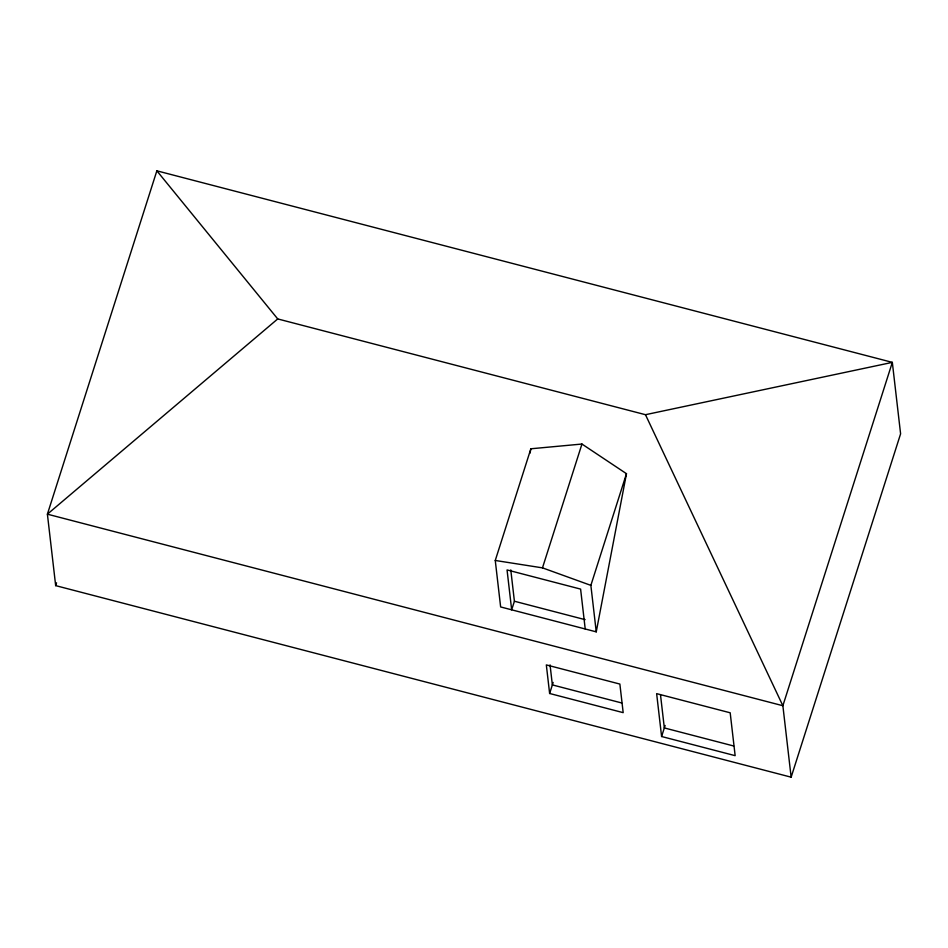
<?xml version="1.0" encoding="UTF-8"?>
<svg xmlns="http://www.w3.org/2000/svg" width="948" height="948" viewBox="0 0 948 948"><rect width="100%" height="100%" fill="white"/><g stroke="black" fill="none" stroke-linecap="round" stroke-linejoin="round"><path stroke-width="1.42" d="M530.027 453.144L530.868 448.783L581.954 444.043L626.474 473.692L596.245 631.854L500.639 606.945L495.259 560.469L530.868 448.783M156.858 170.818L47.4 514.172L55.671 585.627L791.142 777.182L900.6 433.829L892.329 362.373L156.858 170.818L277.728 318.931L645.47 414.703L892.329 362.373L782.87 705.727L791.142 777.182M55.671 585.627L56.56 582.807M510.782 569.902L514.409 601.233L511.671 609.825L507.05 569.938L580.603 589.099L585.212 628.974M495.259 560.469L542.481 567.864L581.954 444.043M549.627 693.486L546.321 664.904L619.874 684.065L623.18 712.647L549.627 693.486L553.146 682.453M596.245 631.854L590.865 585.366L626.474 473.692M661.597 736.513L656.644 693.64L730.185 712.789L735.15 755.663L661.597 736.513L665.117 725.481M277.728 318.931L47.4 514.172L782.87 705.727L645.47 414.703M514.409 601.233L585.117 619.66M621.663 702.954L552.364 684.906L550.053 664.892M733.645 745.981L664.335 727.934L660.531 695.062M542.481 567.864L590.865 585.366"/></g></svg>
